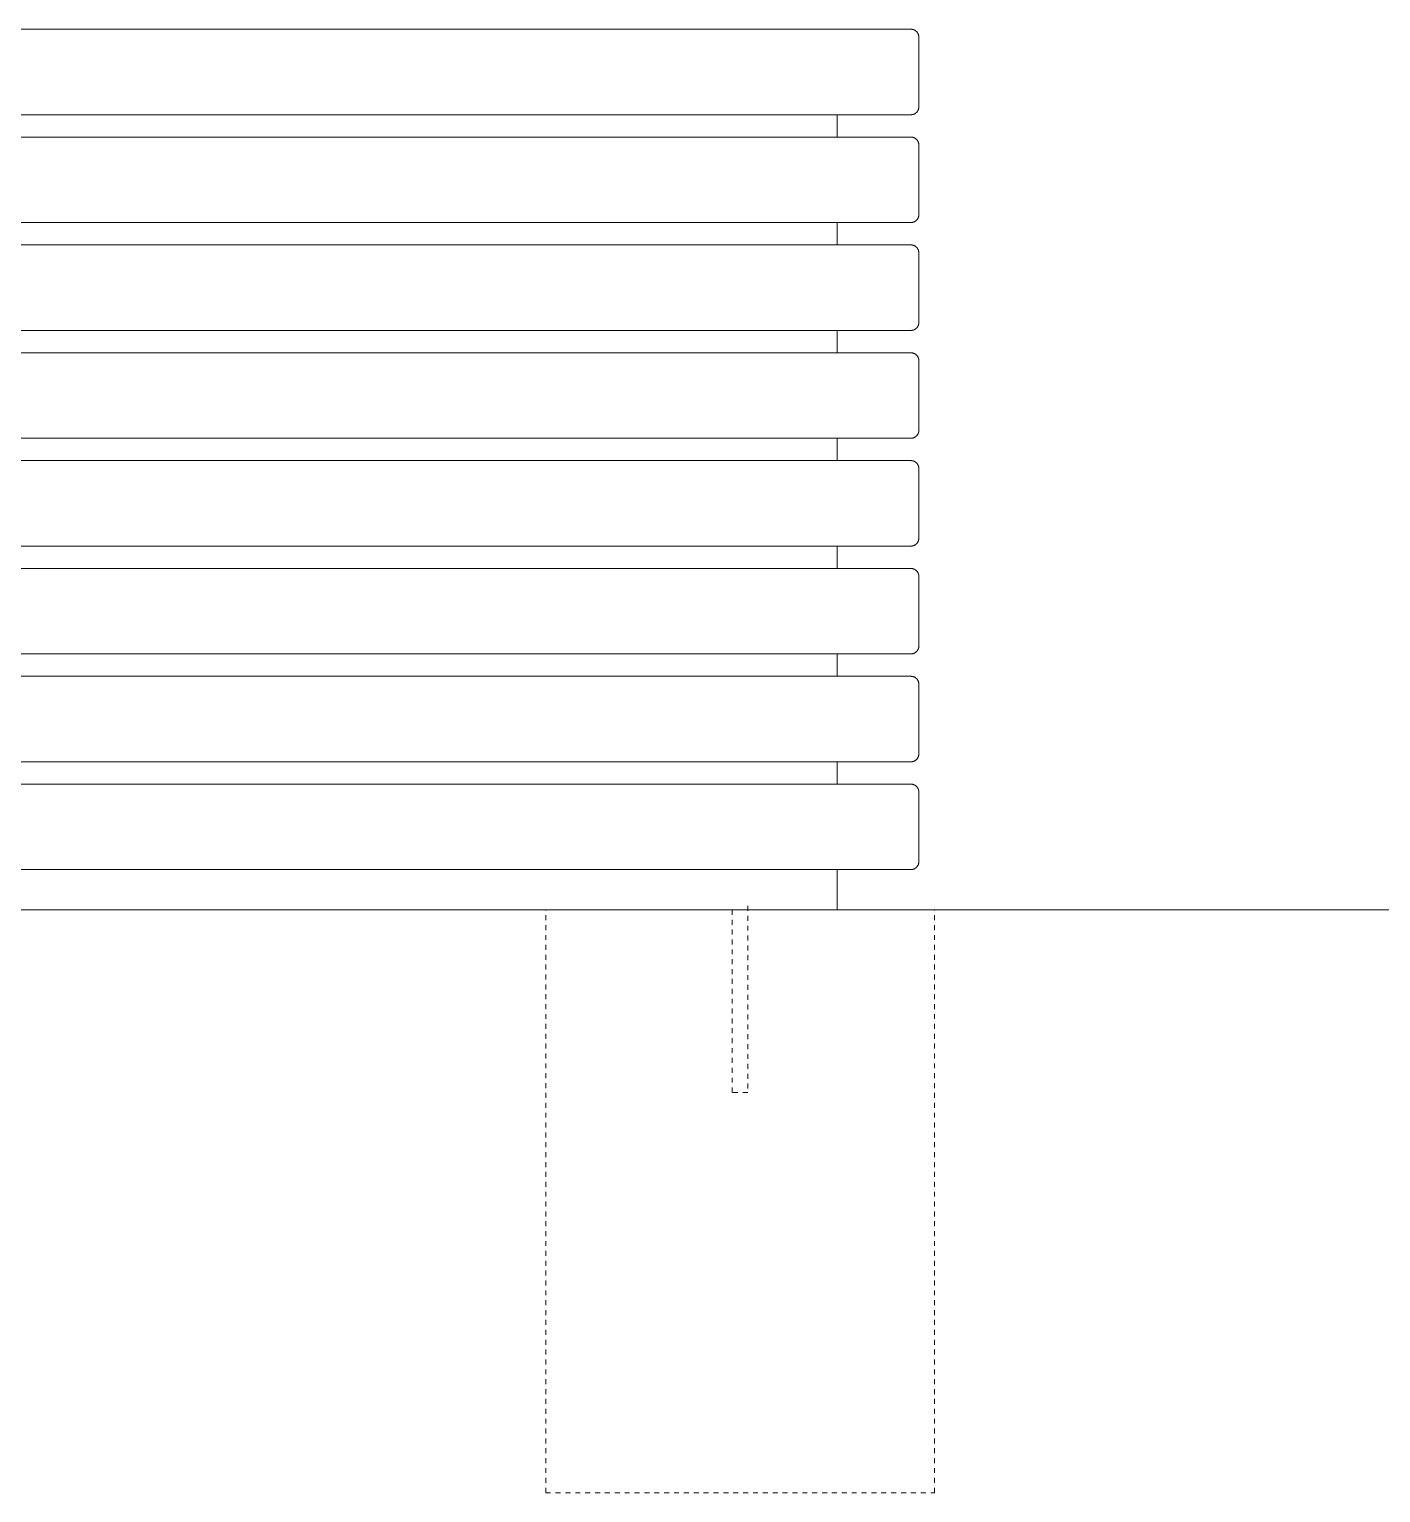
# Model space of a CAD drawing. Header units: inches. Extents: x -5 to 144, y -3 to 70.
# Drawn here: x 22.1 to 49.48, y 39.82 to 69.48 of the extents above; entities that cross this region are included whole.
import ezdxf

# ---------------------------------------------------------------- set-up
doc = ezdxf.new("R2010")
doc.units = ezdxf.units.IN
doc.linetypes.add('HIDDEN', pattern=[1.905, 1.27, -0.635])
doc.layers.add('ZANO_R', color=7, linetype='Continuous', lineweight=0)
doc.layers.add('ZANO_R_przerywana', color=250, linetype='HIDDEN', lineweight=0)

msp = doc.modelspace()

# ---------------------------------------------------------------- linework, layer by layer
at = {"layer": 'ZANO_R'}
for p, q in [((0.91165, 69.47527), (39.96679, 69.47527)), ((39.96679, 69.47527), (39.97216, 69.47517)), ((39.97216, 69.47517), (39.97753, 69.4749)), ((39.97753, 69.4749), (39.98289, 69.47444)), ((39.98289, 69.47444), (39.98823, 69.4738)), ((39.98823, 69.4738), (39.99354, 69.47298)), ((39.99354, 69.47298), (39.99883, 69.47197)), ((39.99883, 69.47197), (40.00407, 69.47079)), ((40.00407, 69.47079), (40.00927, 69.46943)), ((40.00927, 69.46943), (40.01443, 69.46789)), ((40.01443, 69.46789), (40.01952, 69.46617)), ((40.01952, 69.46617), (40.02456, 69.46429)), ((40.02456, 69.46429), (40.02953, 69.46223)), ((40.02953, 69.46223), (40.03442, 69.46)), ((40.03442, 69.46), (40.03924, 69.45761)), ((40.03924, 69.45761), (40.04397, 69.45505)), ((40.04397, 69.45505), (40.04861, 69.45234)), ((40.04861, 69.45234), (40.05316, 69.44947)), ((40.05316, 69.44947), (40.0576, 69.44644)), ((40.0576, 69.44644), (40.06194, 69.44327)), ((40.06194, 69.44327), (40.06617, 69.43994)), ((40.06617, 69.43994), (40.07028, 69.43648)), ((40.07028, 69.43648), (40.07427, 69.43288)), ((40.07427, 69.43288), (40.07814, 69.42914)), ((40.07814, 69.42914), (40.08188, 69.42527)), ((40.08188, 69.42527), (40.08548, 69.42128)), ((40.08548, 69.42128), (40.08895, 69.41717)), ((40.08895, 69.41717), (40.09227, 69.41294)), ((40.09227, 69.41294), (40.09544, 69.4086)), ((40.09544, 69.4086), (40.09847, 69.40416)), ((40.09847, 69.40416), (40.10134, 69.39961)), ((40.10134, 69.39961), (40.10406, 69.39497)), ((40.10406, 69.39497), (40.10661, 69.39024)), ((40.10661, 69.39024), (40.109, 69.38542)), ((40.109, 69.38542), (40.11123, 69.38053)), ((40.11123, 69.38053), (40.11329, 69.37556)), ((40.11329, 69.37556), (40.11517, 69.37052)), ((40.11517, 69.37052), (40.11689, 69.36543)), ((40.11689, 69.36543), (40.11843, 69.36027)), ((40.11843, 69.36027), (40.11979, 69.35507)), ((40.11979, 69.35507), (40.12097, 69.34983)), ((40.12097, 69.34983), (40.12198, 69.34454)), ((40.12198, 69.34454), (40.1228, 69.33923)), ((40.1228, 69.33923), (40.12344, 69.33389)), ((40.12344, 69.33389), (40.1239, 69.32853)), ((40.1239, 69.32853), (40.12417, 69.32316)), ((40.12417, 69.32316), (40.12427, 69.31779)), ((40.12427, 69.15029), (40.12427, 69.31779)), ((40.12427, 67.90163), (40.12427, 69.15029)), ((39.96679, 67.74415), (0.91165, 67.74415)), ((38.47072, 67.29011), (38.47072, 67.74415)), ((39.97216, 67.74424), (39.96679, 67.74415)), ((39.97753, 67.74452), (39.97216, 67.74424)), ((39.98289, 67.74498), (39.97753, 67.74452)), ((39.98823, 67.74562), (39.98289, 67.74498)), ((39.99354, 67.74644), (39.98823, 67.74562)), ((39.99883, 67.74745), (39.99354, 67.74644)), ((40.00407, 67.74863), (39.99883, 67.74745)), ((40.00927, 67.74999), (40.00407, 67.74863)), ((40.01443, 67.75153), (40.00927, 67.74999)), ((40.01952, 67.75324), (40.01443, 67.75153)), ((40.02456, 67.75513), (40.01952, 67.75324)), ((40.02953, 67.75719), (40.02456, 67.75513)), ((40.03442, 67.75942), (40.02953, 67.75719)), ((40.03924, 67.76181), (40.03442, 67.75942)), ((40.04397, 67.76436), (40.03924, 67.76181)), ((40.04861, 67.76708), (40.04397, 67.76436)), ((40.05316, 67.76995), (40.04861, 67.76708)), ((40.0576, 67.77297), (40.05316, 67.76995)), ((40.06194, 67.77615), (40.0576, 67.77297)), ((40.06617, 67.77947), (40.06194, 67.77615)), ((40.07028, 67.78294), (40.06617, 67.77947)), ((40.07427, 67.78654), (40.07028, 67.78294)), ((40.07814, 67.79028), (40.07427, 67.78654)), ((40.08188, 67.79414), (40.07814, 67.79028)), ((40.08548, 67.79813), (40.08188, 67.79414)), ((40.08895, 67.80225), (40.08548, 67.79813)), ((40.09227, 67.80648), (40.08895, 67.80225)), ((40.09544, 67.81082), (40.09227, 67.80648)), ((40.09847, 67.81526), (40.09544, 67.81082)), ((40.10134, 67.81981), (40.09847, 67.81526)), ((40.10406, 67.82445), (40.10134, 67.81981)), ((40.10661, 67.82918), (40.10406, 67.82445)), ((40.109, 67.834), (40.10661, 67.82918)), ((40.11123, 67.83889), (40.109, 67.834)), ((40.11329, 67.84386), (40.11123, 67.83889)), ((40.11517, 67.84889), (40.11329, 67.84386)), ((40.11689, 67.85399), (40.11517, 67.84889)), ((40.11843, 67.85914), (40.11689, 67.85399)), ((40.11979, 67.86435), (40.11843, 67.85914)), ((40.12097, 67.86959), (40.11979, 67.86435)), ((40.12198, 67.87487), (40.12097, 67.86959)), ((40.1228, 67.88019), (40.12198, 67.87487)), ((40.12344, 67.88553), (40.1228, 67.88019)), ((40.1239, 67.89088), (40.12344, 67.88553)), ((40.12417, 67.89626), (40.1239, 67.89088)), ((40.12427, 67.90163), (40.12417, 67.89626)), ((0.91165, 67.29011), (39.96679, 67.29011)), ((39.96679, 67.29011), (39.97216, 67.29002)), ((39.97216, 67.29002), (39.97753, 67.28974)), ((39.97753, 67.28974), (39.98289, 67.28929)), ((39.98289, 67.28929), (39.98823, 67.28864)), ((39.98823, 67.28864), (39.99354, 67.28782)), ((39.99354, 67.28782), (39.99883, 67.28682)), ((39.99883, 67.28682), (40.00407, 67.28563)), ((40.00407, 67.28563), (40.00927, 67.28427)), ((40.00927, 67.28427), (40.01443, 67.28273)), ((40.01443, 67.28273), (40.01952, 67.28102)), ((40.01952, 67.28102), (40.02456, 67.27913)), ((40.02456, 67.27913), (40.02953, 67.27707)), ((40.02953, 67.27707), (40.03442, 67.27485)), ((40.03442, 67.27485), (40.03924, 67.27246)), ((40.03924, 67.27246), (40.04397, 67.2699)), ((40.04397, 67.2699), (40.04861, 67.26719)), ((40.04861, 67.26719), (40.05316, 67.26431)), ((40.05316, 67.26431), (40.0576, 67.26129)), ((40.0576, 67.26129), (40.06194, 67.25811)), ((40.06194, 67.25811), (40.06617, 67.25479)), ((40.06617, 67.25479), (40.07028, 67.25133)), ((40.07028, 67.25133), (40.07427, 67.24772)), ((40.07427, 67.24772), (40.07814, 67.24399)), ((40.07814, 67.24399), (40.08188, 67.24012)), ((40.08188, 67.24012), (40.08548, 67.23613)), ((40.08548, 67.23613), (40.08895, 67.23202)), ((40.08895, 67.23202), (40.09227, 67.22779)), ((40.09227, 67.22779), (40.09544, 67.22345)), ((40.09544, 67.22345), (40.09847, 67.219)), ((40.09847, 67.219), (40.10134, 67.21446)), ((40.10134, 67.21446), (40.10406, 67.20981)), ((40.10406, 67.20981), (40.10661, 67.20508)), ((40.10661, 67.20508), (40.109, 67.20027)), ((40.109, 67.20027), (40.11123, 67.19537)), ((40.11123, 67.19537), (40.11329, 67.1904)), ((40.11329, 67.1904), (40.11517, 67.18537)), ((40.11517, 67.18537), (40.11689, 67.18027)), ((40.11689, 67.18027), (40.11843, 67.17512)), ((40.11843, 67.17512), (40.11979, 67.16992)), ((40.11979, 67.16992), (40.12097, 67.16467)), ((40.12097, 67.16467), (40.12198, 67.15939)), ((40.12198, 67.15939), (40.1228, 67.15407)), ((40.1228, 67.15407), (40.12344, 67.14874)), ((40.12344, 67.14874), (40.1239, 67.14338)), ((40.1239, 67.14338), (40.12417, 67.13801)), ((40.12417, 67.13801), (40.12427, 67.13263)), ((40.12427, 66.96514), (40.12427, 67.13263)), ((40.12427, 65.71648), (40.12427, 66.96514)), ((39.96679, 65.559), (0.91165, 65.559)), ((38.47072, 65.10496), (38.47072, 65.559)), ((39.97216, 65.55909), (39.96679, 65.559)), ((39.97753, 65.55936), (39.97216, 65.55909)), ((39.98289, 65.55982), (39.97753, 65.55936)), ((39.98823, 65.56046), (39.98289, 65.55982)), ((39.99354, 65.56129), (39.98823, 65.56046)), ((39.99883, 65.56229), (39.99354, 65.56129)), ((40.00407, 65.56347), (39.99883, 65.56229)), ((40.00927, 65.56484), (40.00407, 65.56347)), ((40.01443, 65.56638), (40.00927, 65.56484)), ((40.01952, 65.56809), (40.01443, 65.56638)), ((40.02456, 65.56998), (40.01952, 65.56809)), ((40.02953, 65.57203), (40.02456, 65.56998)), ((40.03442, 65.57426), (40.02953, 65.57203)), ((40.03924, 65.57665), (40.03442, 65.57426)), ((40.04397, 65.57921), (40.03924, 65.57665)), ((40.04861, 65.58192), (40.04397, 65.57921)), ((40.05316, 65.5848), (40.04861, 65.58192)), ((40.0576, 65.58782), (40.05316, 65.5848)), ((40.06194, 65.591), (40.0576, 65.58782)), ((40.06617, 65.59432), (40.06194, 65.591)), ((40.07028, 65.59778), (40.06617, 65.59432)), ((40.07427, 65.60139), (40.07028, 65.59778)), ((40.07814, 65.60512), (40.07427, 65.60139)), ((40.08188, 65.60899), (40.07814, 65.60512)), ((40.08548, 65.61298), (40.08188, 65.60899)), ((40.08895, 65.61709), (40.08548, 65.61298)), ((40.09227, 65.62132), (40.08895, 65.61709)), ((40.09544, 65.62566), (40.09227, 65.62132)), ((40.09847, 65.63011), (40.09544, 65.62566)), ((40.10134, 65.63465), (40.09847, 65.63011)), ((40.10406, 65.63929), (40.10134, 65.63465)), ((40.10661, 65.64403), (40.10406, 65.63929)), ((40.109, 65.64884), (40.10661, 65.64403)), ((40.11123, 65.65374), (40.109, 65.64884)), ((40.11329, 65.65871), (40.11123, 65.65374)), ((40.11517, 65.66374), (40.11329, 65.65871)), ((40.11689, 65.66884), (40.11517, 65.66374)), ((40.11843, 65.67399), (40.11689, 65.66884)), ((40.11979, 65.67919), (40.11843, 65.67399)), ((40.12097, 65.68444), (40.11979, 65.67919)), ((40.12198, 65.68972), (40.12097, 65.68444)), ((40.1228, 65.69503), (40.12198, 65.68972)), ((40.12344, 65.70037), (40.1228, 65.69503)), ((40.1239, 65.70573), (40.12344, 65.70037)), ((40.12417, 65.7111), (40.1239, 65.70573)), ((40.12427, 65.71648), (40.12417, 65.7111)), ((0.91165, 65.10496), (39.96679, 65.10496)), ((39.96679, 65.10496), (39.97216, 65.10487)), ((39.97216, 65.10487), (39.97753, 65.10459)), ((39.97753, 65.10459), (39.98289, 65.10413)), ((39.98289, 65.10413), (39.98823, 65.10349)), ((39.98823, 65.10349), (39.99354, 65.10267)), ((39.99354, 65.10267), (39.99883, 65.10166)), ((39.99883, 65.10166), (40.00407, 65.10048)), ((40.00407, 65.10048), (40.00927, 65.09912)), ((40.00927, 65.09912), (40.01443, 65.09758)), ((40.01443, 65.09758), (40.01952, 65.09586)), ((40.01952, 65.09586), (40.02456, 65.09398)), ((40.02456, 65.09398), (40.02953, 65.09192)), ((40.02953, 65.09192), (40.03442, 65.08969)), ((40.03442, 65.08969), (40.03924, 65.0873)), ((40.03924, 65.0873), (40.04397, 65.08475)), ((40.04397, 65.08475), (40.04861, 65.08203)), ((40.04861, 65.08203), (40.05316, 65.07916)), ((40.05316, 65.07916), (40.0576, 65.07613)), ((40.0576, 65.07613), (40.06194, 65.07296)), ((40.06194, 65.07296), (40.06617, 65.06964)), ((40.06617, 65.06964), (40.07028, 65.06617)), ((40.07028, 65.06617), (40.07427, 65.06257)), ((40.07427, 65.06257), (40.07814, 65.05883)), ((40.07814, 65.05883), (40.08188, 65.05497)), ((40.08188, 65.05497), (40.08548, 65.05097)), ((40.08548, 65.05097), (40.08895, 65.04686)), ((40.08895, 65.04686), (40.09227, 65.04263)), ((40.09227, 65.04263), (40.09544, 65.03829)), ((40.09544, 65.03829), (40.09847, 65.03385)), ((40.09847, 65.03385), (40.10134, 65.0293)), ((40.10134, 65.0293), (40.10406, 65.02466)), ((40.10406, 65.02466), (40.10661, 65.01993)), ((40.10661, 65.01993), (40.109, 65.01511)), ((40.109, 65.01511), (40.11123, 65.01022)), ((40.11123, 65.01022), (40.11329, 65.00525)), ((40.11329, 65.00525), (40.11517, 65.00021)), ((40.11517, 65.00021), (40.11689, 64.99512)), ((40.11689, 64.99512), (40.11843, 64.98996)), ((40.11843, 64.98996), (40.11979, 64.98476)), ((40.11979, 64.98476), (40.12097, 64.97952)), ((40.12097, 64.97952), (40.12198, 64.97423)), ((40.12198, 64.97423), (40.1228, 64.96892)), ((40.1228, 64.96892), (40.12344, 64.96358)), ((40.12344, 64.96358), (40.1239, 64.95822)), ((40.1239, 64.95822), (40.12417, 64.95285)), ((40.12417, 64.95285), (40.12427, 64.94748)), ((40.12427, 64.77998), (40.12427, 64.94748)), ((40.12427, 63.53132), (40.12427, 64.77998)), ((40.10661, 63.45887), (40.10406, 63.45414)), ((40.109, 63.46369), (40.10661, 63.45887)), ((40.11123, 63.46858), (40.109, 63.46369)), ((40.11329, 63.47355), (40.11123, 63.46858)), ((40.11517, 63.47859), (40.11329, 63.47355)), ((40.11689, 63.48368), (40.11517, 63.47859)), ((40.11843, 63.48884), (40.11689, 63.48368)), ((40.11979, 63.49404), (40.11843, 63.48884)), ((40.12097, 63.49928), (40.11979, 63.49404)), ((40.12198, 63.50457), (40.12097, 63.49928)), ((40.1228, 63.50988), (40.12198, 63.50457)), ((40.12344, 63.51522), (40.1228, 63.50988)), ((40.1239, 63.52058), (40.12344, 63.51522)), ((40.12417, 63.52595), (40.1239, 63.52058)), ((40.12427, 63.53132), (40.12417, 63.52595)), ((39.96679, 63.37384), (0.91165, 63.37384)), ((38.47072, 62.9198), (38.47072, 63.37384)), ((39.97216, 63.37393), (39.96679, 63.37384)), ((39.97753, 63.37421), (39.97216, 63.37393)), ((39.98289, 63.37467), (39.97753, 63.37421)), ((39.98823, 63.37531), (39.98289, 63.37467)), ((39.99354, 63.37613), (39.98823, 63.37531)), ((39.99883, 63.37714), (39.99354, 63.37613)), ((40.00407, 63.37832), (39.99883, 63.37714)), ((40.00927, 63.37968), (40.00407, 63.37832)), ((40.01443, 63.38122), (40.00927, 63.37968)), ((40.01952, 63.38294), (40.01443, 63.38122)), ((40.02456, 63.38482), (40.01952, 63.38294)), ((40.02953, 63.38688), (40.02456, 63.38482)), ((40.03442, 63.38911), (40.02953, 63.38688)), ((40.03924, 63.3915), (40.03442, 63.38911)), ((40.04397, 63.39405), (40.03924, 63.3915)), ((40.04861, 63.39677), (40.04397, 63.39405)), ((40.05316, 63.39964), (40.04861, 63.39677)), ((40.0576, 63.40267), (40.05316, 63.39964)), ((40.06194, 63.40584), (40.0576, 63.40267)), ((40.06617, 63.40916), (40.06194, 63.40584)), ((40.07028, 63.41263), (40.06617, 63.40916)), ((40.07427, 63.41623), (40.07028, 63.41263)), ((40.07814, 63.41997), (40.07427, 63.41623)), ((40.08188, 63.42383), (40.07814, 63.41997)), ((40.08548, 63.42783), (40.08188, 63.42383)), ((40.08895, 63.43194), (40.08548, 63.42783)), ((40.09227, 63.43617), (40.08895, 63.43194)), ((40.09544, 63.44051), (40.09227, 63.43617)), ((40.09847, 63.44495), (40.09544, 63.44051)), ((40.10134, 63.4495), (40.09847, 63.44495)), ((40.10406, 63.45414), (40.10134, 63.4495)), ((0.91165, 62.9198), (39.96679, 62.9198)), ((39.96679, 62.9198), (39.97216, 62.91971)), ((39.97216, 62.91971), (39.97753, 62.91944)), ((39.97753, 62.91944), (39.98289, 62.91898)), ((39.98289, 62.91898), (39.98823, 62.91834)), ((39.98823, 62.91834), (39.99354, 62.91751)), ((39.99354, 62.91751), (39.99883, 62.91651)), ((39.99883, 62.91651), (40.00407, 62.91533)), ((40.00407, 62.91533), (40.00927, 62.91396)), ((40.00927, 62.91396), (40.01443, 62.91242)), ((40.01443, 62.91242), (40.01952, 62.91071)), ((40.01952, 62.91071), (40.02456, 62.90882)), ((40.02456, 62.90882), (40.02953, 62.90677)), ((40.02953, 62.90677), (40.03442, 62.90454)), ((40.03442, 62.90454), (40.03924, 62.90215)), ((40.03924, 62.90215), (40.04397, 62.89959)), ((40.04397, 62.89959), (40.04861, 62.89688)), ((40.04861, 62.89688), (40.05316, 62.89401)), ((40.05316, 62.89401), (40.0576, 62.89098)), ((40.0576, 62.89098), (40.06194, 62.8878)), ((40.06194, 62.8878), (40.06617, 62.88448)), ((40.06617, 62.88448), (40.07028, 62.88102)), ((40.07028, 62.88102), (40.07427, 62.87742)), ((40.07427, 62.87742), (40.07814, 62.87368)), ((40.07814, 62.87368), (40.08188, 62.86981)), ((40.08188, 62.86981), (40.08548, 62.86582)), ((40.08548, 62.86582), (40.08895, 62.86171)), ((40.08895, 62.86171), (40.09227, 62.85748)), ((40.09227, 62.85748), (40.09544, 62.85314)), ((40.09544, 62.85314), (40.09847, 62.84869)), ((40.09847, 62.84869), (40.10134, 62.84415)), ((40.10134, 62.84415), (40.10406, 62.83951)), ((40.10406, 62.83951), (40.10661, 62.83477)), ((40.10661, 62.83477), (40.109, 62.82996)), ((40.109, 62.82996), (40.11123, 62.82506)), ((40.11123, 62.82506), (40.11329, 62.8201)), ((40.11329, 62.8201), (40.11517, 62.81506)), ((40.11517, 62.81506), (40.11689, 62.80996)), ((40.11689, 62.80996), (40.11843, 62.80481)), ((40.11843, 62.80481), (40.11979, 62.79961)), ((40.11979, 62.79961), (40.12097, 62.79436)), ((40.12097, 62.79436), (40.12198, 62.78908)), ((40.12198, 62.78908), (40.1228, 62.78377)), ((40.1228, 62.78377), (40.12344, 62.77843)), ((40.12344, 62.77843), (40.1239, 62.77307)), ((40.1239, 62.77307), (40.12417, 62.7677)), ((40.12417, 62.7677), (40.12427, 62.76232)), ((40.12427, 62.59483), (40.12427, 62.76232)), ((40.12427, 61.34617), (40.12427, 62.59483)), ((39.96679, 61.18869), (0.91165, 61.18869)), ((38.47072, 60.73465), (38.47072, 61.18869)), ((39.97216, 61.18878), (39.96679, 61.18869)), ((39.97753, 61.18906), (39.97216, 61.18878)), ((39.98289, 61.18951), (39.97753, 61.18906)), ((39.98823, 61.19016), (39.98289, 61.18951)), ((39.99354, 61.19098), (39.98823, 61.19016)), ((39.99883, 61.19198), (39.99354, 61.19098)), ((40.00407, 61.19317), (39.99883, 61.19198)), ((40.00927, 61.19453), (40.00407, 61.19317)), ((40.01443, 61.19607), (40.00927, 61.19453)), ((40.01952, 61.19778), (40.01443, 61.19607)), ((40.02456, 61.19967), (40.01952, 61.19778)), ((40.02953, 61.20173), (40.02456, 61.19967)), ((40.03442, 61.20395), (40.02953, 61.20173)), ((40.03924, 61.20634), (40.03442, 61.20395)), ((40.04397, 61.2089), (40.03924, 61.20634)), ((40.04861, 61.21161), (40.04397, 61.2089)), ((40.05316, 61.21449), (40.04861, 61.21161)), ((40.0576, 61.21751), (40.05316, 61.21449)), ((40.06194, 61.22069), (40.0576, 61.21751)), ((40.06617, 61.22401), (40.06194, 61.22069)), ((40.07028, 61.22747), (40.06617, 61.22401)), ((40.07427, 61.23108), (40.07028, 61.22747)), ((40.07814, 61.23481), (40.07427, 61.23108)), ((40.08188, 61.23868), (40.07814, 61.23481)), ((40.08548, 61.24267), (40.08188, 61.23868)), ((40.08895, 61.24679), (40.08548, 61.24267)), ((40.09227, 61.25101), (40.08895, 61.24679)), ((40.09544, 61.25535), (40.09227, 61.25101)), ((40.09847, 61.2598), (40.09544, 61.25535)), ((40.10134, 61.26434), (40.09847, 61.2598)), ((40.10406, 61.26899), (40.10134, 61.26434)), ((40.10661, 61.27372), (40.10406, 61.26899)), ((40.109, 61.27853), (40.10661, 61.27372)), ((40.11123, 61.28343), (40.109, 61.27853)), ((40.11329, 61.2884), (40.11123, 61.28343)), ((40.11517, 61.29343), (40.11329, 61.2884)), ((40.11689, 61.29853), (40.11517, 61.29343)), ((40.11843, 61.30368), (40.11689, 61.29853)), ((40.11979, 61.30888), (40.11843, 61.30368)), ((40.12097, 61.31413), (40.11979, 61.30888)), ((40.12198, 61.31941), (40.12097, 61.31413)), ((40.1228, 61.32473), (40.12198, 61.31941)), ((40.12344, 61.33006), (40.1228, 61.32473)), ((40.1239, 61.33542), (40.12344, 61.33006)), ((40.12417, 61.34079), (40.1239, 61.33542)), ((40.12427, 61.34617), (40.12417, 61.34079)), ((0.91165, 60.73465), (39.96679, 60.73465)), ((39.96679, 60.73465), (39.97216, 60.73456)), ((39.97216, 60.73456), (39.97753, 60.73428)), ((39.97753, 60.73428), (39.98289, 60.73382)), ((39.98289, 60.73382), (39.98823, 60.73318)), ((39.98823, 60.73318), (39.99354, 60.73236)), ((39.99354, 60.73236), (39.99883, 60.73136)), ((39.99883, 60.73136), (40.00407, 60.73017)), ((40.00407, 60.73017), (40.00927, 60.72881)), ((40.00927, 60.72881), (40.01443, 60.72727)), ((40.01443, 60.72727), (40.01952, 60.72556)), ((40.01952, 60.72556), (40.02456, 60.72367)), ((40.02456, 60.72367), (40.02953, 60.72161)), ((40.02953, 60.72161), (40.03442, 60.71939)), ((40.03442, 60.71939), (40.03924, 60.71699)), ((40.03924, 60.71699), (40.04397, 60.71444)), ((40.04397, 60.71444), (40.04861, 60.71172)), ((40.04861, 60.71172), (40.05316, 60.70885)), ((40.05316, 60.70885), (40.0576, 60.70583)), ((40.0576, 60.70583), (40.06194, 60.70265)), ((40.06194, 60.70265), (40.06617, 60.69933)), ((40.06617, 60.69933), (40.07028, 60.69586)), ((40.07028, 60.69586), (40.07427, 60.69226)), ((40.07427, 60.69226), (40.07814, 60.68852)), ((40.07814, 60.68852), (40.08188, 60.68466)), ((40.08188, 60.68466), (40.08548, 60.68067)), ((40.08548, 60.68067), (40.08895, 60.67655)), ((40.08895, 60.67655), (40.09227, 60.67232)), ((40.09227, 60.67232), (40.09544, 60.66798)), ((40.09544, 60.66798), (40.09847, 60.66354)), ((40.09847, 60.66354), (40.10134, 60.65899)), ((40.10134, 60.65899), (40.10406, 60.65435)), ((40.10406, 60.65435), (40.10661, 60.64962)), ((40.10661, 60.64962), (40.109, 60.6448)), ((40.109, 60.6448), (40.11123, 60.63991)), ((40.11123, 60.63991), (40.11329, 60.63494)), ((40.11329, 60.63494), (40.11517, 60.62991)), ((40.11517, 60.62991), (40.11689, 60.62481)), ((40.11689, 60.62481), (40.11843, 60.61966)), ((40.11843, 60.61966), (40.11979, 60.61445)), ((40.11979, 60.61445), (40.12097, 60.60921)), ((40.12097, 60.60921), (40.12198, 60.60393)), ((40.12198, 60.60393), (40.1228, 60.59861)), ((40.1228, 60.59861), (40.12344, 60.59327)), ((40.12344, 60.59327), (40.1239, 60.58792)), ((40.1239, 60.58792), (40.12417, 60.58255)), ((40.12417, 60.58255), (40.12427, 60.57717)), ((40.12427, 60.40967), (40.12427, 60.57717)), ((40.12427, 59.16101), (40.12427, 60.40967)), ((40.01443, 59.01091), (40.00927, 59.00937)), ((40.01952, 59.01263), (40.01443, 59.01091)), ((40.02456, 59.01451), (40.01952, 59.01263)), ((40.02953, 59.01657), (40.02456, 59.01451)), ((40.03442, 59.0188), (40.02953, 59.01657)), ((40.03924, 59.02119), (40.03442, 59.0188)), ((40.04397, 59.02375), (40.03924, 59.02119)), ((40.04861, 59.02646), (40.04397, 59.02375)), ((40.05316, 59.02933), (40.04861, 59.02646)), ((40.0576, 59.03236), (40.05316, 59.02933)), ((40.06194, 59.03553), (40.0576, 59.03236)), ((40.06617, 59.03886), (40.06194, 59.03553)), ((40.07028, 59.04232), (40.06617, 59.03886)), ((40.07427, 59.04592), (40.07028, 59.04232)), ((40.07814, 59.04966), (40.07427, 59.04592)), ((40.08188, 59.05353), (40.07814, 59.04966)), ((40.08548, 59.05752), (40.08188, 59.05353)), ((40.08895, 59.06163), (40.08548, 59.05752)), ((40.09227, 59.06586), (40.08895, 59.06163)), ((40.09544, 59.0702), (40.09227, 59.06586)), ((40.09847, 59.07464), (40.09544, 59.0702)), ((40.10134, 59.07919), (40.09847, 59.07464)), ((40.10406, 59.08383), (40.10134, 59.07919)), ((40.10661, 59.08856), (40.10406, 59.08383)), ((40.109, 59.09338), (40.10661, 59.08856)), ((40.11123, 59.09827), (40.109, 59.09338)), ((40.11329, 59.10324), (40.11123, 59.09827)), ((40.11517, 59.10828), (40.11329, 59.10324)), ((40.11689, 59.11337), (40.11517, 59.10828)), ((40.11843, 59.11853), (40.11689, 59.11337)), ((40.11979, 59.12373), (40.11843, 59.11853)), ((40.12097, 59.12897), (40.11979, 59.12373)), ((40.12198, 59.13426), (40.12097, 59.12897)), ((40.1228, 59.13957), (40.12198, 59.13426)), ((40.12344, 59.14491), (40.1228, 59.13957)), ((40.1239, 59.15027), (40.12344, 59.14491)), ((40.12417, 59.15564), (40.1239, 59.15027)), ((40.12427, 59.16101), (40.12417, 59.15564)), ((39.96679, 59.00353), (0.91165, 59.00353)), ((38.47072, 58.54949), (38.47072, 59.00353)), ((39.97216, 59.00363), (39.96679, 59.00353)), ((39.97753, 59.0039), (39.97216, 59.00363)), ((39.98289, 59.00436), (39.97753, 59.0039)), ((39.98823, 59.005), (39.98289, 59.00436)), ((39.99354, 59.00582), (39.98823, 59.005)), ((39.99883, 59.00683), (39.99354, 59.00582)), ((40.00407, 59.00801), (39.99883, 59.00683)), ((40.00927, 59.00937), (40.00407, 59.00801)), ((0.91165, 58.54949), (39.96679, 58.54949)), ((39.96679, 58.54949), (39.97216, 58.5494)), ((39.97216, 58.5494), (39.97753, 58.54913)), ((39.97753, 58.54913), (39.98289, 58.54867)), ((39.98289, 58.54867), (39.98823, 58.54803)), ((39.98823, 58.54803), (39.99354, 58.5472)), ((39.99354, 58.5472), (39.99883, 58.5462)), ((39.99883, 58.5462), (40.00407, 58.54502)), ((40.00407, 58.54502), (40.00927, 58.54366)), ((40.00927, 58.54366), (40.01443, 58.54212)), ((40.01443, 58.54212), (40.01952, 58.5404)), ((40.01952, 58.5404), (40.02456, 58.53852)), ((40.02456, 58.53852), (40.02953, 58.53646)), ((40.02953, 58.53646), (40.03442, 58.53423)), ((40.03442, 58.53423), (40.03924, 58.53184)), ((40.03924, 58.53184), (40.04397, 58.52928)), ((40.04397, 58.52928), (40.04861, 58.52657)), ((40.04861, 58.52657), (40.05316, 58.5237)), ((40.05316, 58.5237), (40.0576, 58.52067)), ((40.0576, 58.52067), (40.06194, 58.5175)), ((40.06194, 58.5175), (40.06617, 58.51417)), ((40.06617, 58.51417), (40.07028, 58.51071)), ((40.07028, 58.51071), (40.07427, 58.50711)), ((40.07427, 58.50711), (40.07814, 58.50337)), ((40.07814, 58.50337), (40.08188, 58.4995)), ((40.08188, 58.4995), (40.08548, 58.49551)), ((40.08548, 58.49551), (40.08895, 58.4914)), ((40.08895, 58.4914), (40.09227, 58.48717)), ((40.09227, 58.48717), (40.09544, 58.48283)), ((40.09544, 58.48283), (40.09847, 58.47838)), ((40.09847, 58.47838), (40.10134, 58.47384)), ((40.10134, 58.47384), (40.10406, 58.4692)), ((40.10406, 58.4692), (40.10661, 58.46447)), ((40.10661, 58.46447), (40.109, 58.45965)), ((40.109, 58.45965), (40.11123, 58.45475)), ((40.11123, 58.45475), (40.11329, 58.44979)), ((40.11329, 58.44979), (40.11517, 58.44475)), ((40.11517, 58.44475), (40.11689, 58.43965)), ((40.11689, 58.43965), (40.11843, 58.4345)), ((40.11843, 58.4345), (40.11979, 58.4293)), ((40.11979, 58.4293), (40.12097, 58.42405)), ((40.12097, 58.42405), (40.12198, 58.41877)), ((40.12198, 58.41877), (40.1228, 58.41346)), ((40.1228, 58.41346), (40.12344, 58.40812)), ((40.12344, 58.40812), (40.1239, 58.40276)), ((40.1239, 58.40276), (40.12417, 58.39739)), ((40.12417, 58.39739), (40.12427, 58.39201)), ((40.12427, 58.22452), (40.12427, 58.39201)), ((40.12427, 56.97586), (40.12427, 58.22452)), ((40.11979, 56.93858), (40.11843, 56.93337)), ((40.12097, 56.94382), (40.11979, 56.93858)), ((40.12198, 56.9491), (40.12097, 56.94382)), ((40.1228, 56.95442), (40.12198, 56.9491)), ((40.12344, 56.95976), (40.1228, 56.95442)), ((40.1239, 56.96511), (40.12344, 56.95976)), ((40.12417, 56.97048), (40.1239, 56.96511)), ((40.12427, 56.97586), (40.12417, 56.97048)), ((39.96679, 56.81838), (0.91165, 56.81838)), ((38.47072, 56.36434), (38.47072, 56.81838)), ((39.97216, 56.81847), (39.96679, 56.81838)), ((39.97753, 56.81875), (39.97216, 56.81847)), ((39.98289, 56.81921), (39.97753, 56.81875)), ((39.98823, 56.81985), (39.98289, 56.81921)), ((39.99354, 56.82067), (39.98823, 56.81985)), ((39.99883, 56.82167), (39.99354, 56.82067)), ((40.00407, 56.82286), (39.99883, 56.82167)), ((40.00927, 56.82422), (40.00407, 56.82286)), ((40.01443, 56.82576), (40.00927, 56.82422)), ((40.01952, 56.82747), (40.01443, 56.82576)), ((40.02456, 56.82936), (40.01952, 56.82747)), ((40.02953, 56.83142), (40.02456, 56.82936)), ((40.03442, 56.83364), (40.02953, 56.83142)), ((40.03924, 56.83604), (40.03442, 56.83364)), ((40.04397, 56.83859), (40.03924, 56.83604)), ((40.04861, 56.84131), (40.04397, 56.83859)), ((40.05316, 56.84418), (40.04861, 56.84131)), ((40.0576, 56.8472), (40.05316, 56.84418)), ((40.06194, 56.85038), (40.0576, 56.8472)), ((40.06617, 56.8537), (40.06194, 56.85038)), ((40.07028, 56.85717), (40.06617, 56.8537)), ((40.07427, 56.86077), (40.07028, 56.85717)), ((40.07814, 56.86451), (40.07427, 56.86077)), ((40.08188, 56.86837), (40.07814, 56.86451)), ((40.08548, 56.87236), (40.08188, 56.86837)), ((40.08895, 56.87648), (40.08548, 56.87236)), ((40.09227, 56.88071), (40.08895, 56.87648)), ((40.09544, 56.88504), (40.09227, 56.88071)), ((40.09847, 56.88949), (40.09544, 56.88504)), ((40.10134, 56.89404), (40.09847, 56.88949)), ((40.10406, 56.89868), (40.10134, 56.89404)), ((40.10661, 56.90341), (40.10406, 56.89868)), ((40.109, 56.90823), (40.10661, 56.90341)), ((40.11123, 56.91312), (40.109, 56.90823)), ((40.11329, 56.91809), (40.11123, 56.91312)), ((40.11517, 56.92312), (40.11329, 56.91809)), ((40.11689, 56.92822), (40.11517, 56.92312)), ((40.11843, 56.93337), (40.11689, 56.92822)), ((0.91165, 56.36434), (39.96679, 56.36434)), ((39.96679, 56.36434), (39.97216, 56.36425)), ((39.97216, 56.36425), (39.97753, 56.36397)), ((39.97753, 56.36397), (39.98289, 56.36352)), ((39.98289, 56.36352), (39.98823, 56.36287)), ((39.98823, 56.36287), (39.99354, 56.36205)), ((39.99354, 56.36205), (39.99883, 56.36105)), ((39.99883, 56.36105), (40.00407, 56.35986)), ((40.00407, 56.35986), (40.00927, 56.3585)), ((40.00927, 56.3585), (40.01443, 56.35696)), ((40.01443, 56.35696), (40.01952, 56.35525)), ((40.01952, 56.35525), (40.02456, 56.35336)), ((40.02456, 56.35336), (40.02953, 56.3513)), ((40.02953, 56.3513), (40.03442, 56.34908)), ((40.03442, 56.34908), (40.03924, 56.34668)), ((40.03924, 56.34668), (40.04397, 56.34413)), ((40.04397, 56.34413), (40.04861, 56.34141)), ((40.04861, 56.34141), (40.05316, 56.33854)), ((40.05316, 56.33854), (40.0576, 56.33552)), ((40.0576, 56.33552), (40.06194, 56.33234)), ((40.06194, 56.33234), (40.06617, 56.32902)), ((40.06617, 56.32902), (40.07028, 56.32556)), ((40.07028, 56.32556), (40.07427, 56.32195)), ((40.07427, 56.32195), (40.07814, 56.31822)), ((40.07814, 56.31822), (40.08188, 56.31435)), ((40.08188, 56.31435), (40.08548, 56.31036)), ((40.08548, 56.31036), (40.08895, 56.30624)), ((40.08895, 56.30624), (40.09227, 56.30202)), ((40.09227, 56.30202), (40.09544, 56.29768)), ((40.09544, 56.29768), (40.09847, 56.29323)), ((40.09847, 56.29323), (40.10134, 56.28868)), ((40.10134, 56.28868), (40.10406, 56.28404)), ((40.10406, 56.28404), (40.10661, 56.27931)), ((40.10661, 56.27931), (40.109, 56.2745)), ((40.109, 56.2745), (40.11123, 56.2696)), ((40.11123, 56.2696), (40.11329, 56.26463)), ((40.11329, 56.26463), (40.11517, 56.2596)), ((40.11517, 56.2596), (40.11689, 56.2545)), ((40.11689, 56.2545), (40.11843, 56.24935)), ((40.11843, 56.24935), (40.11979, 56.24415)), ((40.11979, 56.24415), (40.12097, 56.2389)), ((40.12097, 56.2389), (40.12198, 56.23362)), ((40.12198, 56.23362), (40.1228, 56.2283)), ((40.1228, 56.2283), (40.12344, 56.22296)), ((40.12344, 56.22296), (40.1239, 56.21761)), ((40.1239, 56.21761), (40.12417, 56.21224)), ((40.12417, 56.21224), (40.12427, 56.20686)), ((40.12427, 56.03937), (40.12427, 56.20686)), ((40.12427, 54.79071), (40.12427, 56.03937)), ((39.96679, 54.63323), (0.91165, 54.63323)), ((38.47072, 54.17919), (38.47072, 54.63323)), ((39.97216, 54.63332), (39.96679, 54.63323)), ((39.97753, 54.63359), (39.97216, 54.63332)), ((39.98289, 54.63405), (39.97753, 54.63359)), ((39.98823, 54.63469), (39.98289, 54.63405)), ((39.99354, 54.63552), (39.98823, 54.63469)), ((39.99883, 54.63652), (39.99354, 54.63552)), ((40.00407, 54.6377), (39.99883, 54.63652)), ((40.00927, 54.63907), (40.00407, 54.6377)), ((40.01443, 54.64061), (40.00927, 54.63907)), ((40.01952, 54.64232), (40.01443, 54.64061)), ((40.02456, 54.64421), (40.01952, 54.64232)), ((40.02953, 54.64626), (40.02456, 54.64421)), ((40.03442, 54.64849), (40.02953, 54.64626)), ((40.03924, 54.65088), (40.03442, 54.64849)), ((40.04397, 54.65344), (40.03924, 54.65088)), ((40.04861, 54.65615), (40.04397, 54.65344)), ((40.05316, 54.65902), (40.04861, 54.65615)), ((40.0576, 54.66205), (40.05316, 54.65902)), ((40.06194, 54.66523), (40.0576, 54.66205)), ((40.06617, 54.66855), (40.06194, 54.66523)), ((40.07028, 54.67201), (40.06617, 54.66855)), ((40.07427, 54.67561), (40.07028, 54.67201)), ((40.07814, 54.67935), (40.07427, 54.67561)), ((40.08188, 54.68322), (40.07814, 54.67935)), ((40.08548, 54.68721), (40.08188, 54.68322)), ((40.08895, 54.69132), (40.08548, 54.68721)), ((40.09227, 54.69555), (40.08895, 54.69132)), ((40.09544, 54.69989), (40.09227, 54.69555)), ((40.09847, 54.70434), (40.09544, 54.69989)), ((40.10134, 54.70888), (40.09847, 54.70434)), ((40.10406, 54.71352), (40.10134, 54.70888)), ((40.10661, 54.71826), (40.10406, 54.71352)), ((40.109, 54.72307), (40.10661, 54.71826)), ((40.11123, 54.72797), (40.109, 54.72307)), ((40.11329, 54.73293), (40.11123, 54.72797)), ((40.11517, 54.73797), (40.11329, 54.73293)), ((40.11689, 54.74307), (40.11517, 54.73797)), ((40.11843, 54.74822), (40.11689, 54.74307)), ((40.11979, 54.75342), (40.11843, 54.74822)), ((40.12097, 54.75867), (40.11979, 54.75342)), ((40.12198, 54.76395), (40.12097, 54.75867)), ((40.1228, 54.76926), (40.12198, 54.76395)), ((40.12344, 54.7746), (40.1228, 54.76926)), ((40.1239, 54.77996), (40.12344, 54.7746)), ((40.12417, 54.78533), (40.1239, 54.77996)), ((40.12427, 54.79071), (40.12417, 54.78533)), ((0.91165, 54.17919), (39.96679, 54.17919)), ((39.96679, 54.17919), (39.97216, 54.17909)), ((39.97216, 54.17909), (39.97753, 54.17882)), ((39.97753, 54.17882), (39.98289, 54.17836)), ((39.98289, 54.17836), (39.98823, 54.17772)), ((39.98823, 54.17772), (39.99354, 54.1769)), ((39.99354, 54.1769), (39.99883, 54.17589)), ((39.99883, 54.17589), (40.00407, 54.17471)), ((40.00407, 54.17471), (40.00927, 54.17335)), ((40.00927, 54.17335), (40.01443, 54.17181)), ((40.01443, 54.17181), (40.01952, 54.17009)), ((40.01952, 54.17009), (40.02456, 54.16821)), ((40.02456, 54.16821), (40.02953, 54.16615)), ((40.02953, 54.16615), (40.03442, 54.16392)), ((40.03442, 54.16392), (40.03924, 54.16153)), ((40.03924, 54.16153), (40.04397, 54.15898)), ((40.04397, 54.15898), (40.04861, 54.15626)), ((40.04861, 54.15626), (40.05316, 54.15339)), ((40.05316, 54.15339), (40.0576, 54.15036)), ((40.0576, 54.15036), (40.06194, 54.14719)), ((40.06194, 54.14719), (40.06617, 54.14387)), ((40.06617, 54.14387), (40.07028, 54.1404)), ((40.07028, 54.1404), (40.07427, 54.1368)), ((40.07427, 54.1368), (40.07814, 54.13306)), ((40.07814, 54.13306), (40.08188, 54.12919)), ((40.08188, 54.12919), (40.08548, 54.1252)), ((40.08548, 54.1252), (40.08895, 54.12109)), ((40.08895, 54.12109), (40.09227, 54.11686)), ((40.09227, 54.11686), (40.09544, 54.11252)), ((40.09544, 54.11252), (40.09847, 54.10808)), ((40.09847, 54.10808), (40.10134, 54.10353)), ((40.10134, 54.10353), (40.10406, 54.09889)), ((40.10406, 54.09889), (40.10661, 54.09416)), ((40.10661, 54.09416), (40.109, 54.08934)), ((40.109, 54.08934), (40.11123, 54.08445)), ((40.11123, 54.08445), (40.11329, 54.07948)), ((40.11329, 54.07948), (40.11517, 54.07444)), ((40.11517, 54.07444), (40.11689, 54.06935)), ((40.11689, 54.06935), (40.11843, 54.06419)), ((40.11843, 54.06419), (40.11979, 54.05899)), ((40.11979, 54.05899), (40.12097, 54.05375)), ((40.12097, 54.05375), (40.12198, 54.04846)), ((40.12198, 54.04846), (40.1228, 54.04315)), ((40.1228, 54.04315), (40.12344, 54.03781)), ((40.12344, 54.03781), (40.1239, 54.03245)), ((40.1239, 54.03245), (40.12417, 54.02708)), ((40.12417, 54.02708), (40.12427, 54.02171)), ((40.12427, 53.85421), (40.12427, 54.02171)), ((40.12427, 52.60555), (40.12427, 53.85421)), ((40.07028, 52.48686), (40.06617, 52.48339)), ((40.07427, 52.49046), (40.07028, 52.48686)), ((40.07814, 52.4942), (40.07427, 52.49046)), ((40.08188, 52.49806), (40.07814, 52.4942)), ((40.08548, 52.50206), (40.08188, 52.49806)), ((40.08895, 52.50617), (40.08548, 52.50206)), ((40.09227, 52.5104), (40.08895, 52.50617)), ((40.09544, 52.51474), (40.09227, 52.5104)), ((40.09847, 52.51918), (40.09544, 52.51474)), ((40.10134, 52.52373), (40.09847, 52.51918)), ((40.10406, 52.52837), (40.10134, 52.52373)), ((40.10661, 52.5331), (40.10406, 52.52837)), ((40.109, 52.53792), (40.10661, 52.5331)), ((40.11123, 52.54281), (40.109, 52.53792)), ((40.11329, 52.54778), (40.11123, 52.54281)), ((40.11517, 52.55282), (40.11329, 52.54778)), ((40.11689, 52.55791), (40.11517, 52.55282)), ((40.11843, 52.56306), (40.11689, 52.55791)), ((40.11979, 52.56827), (40.11843, 52.56306)), ((40.12097, 52.57351), (40.11979, 52.56827)), ((40.12198, 52.57879), (40.12097, 52.57351)), ((40.1228, 52.58411), (40.12198, 52.57879)), ((40.12344, 52.58945), (40.1228, 52.58411)), ((40.1239, 52.59481), (40.12344, 52.58945)), ((40.12417, 52.60018), (40.1239, 52.59481)), ((40.12427, 52.60555), (40.12417, 52.60018)), ((39.96679, 52.44807), (0.91165, 52.44807)), ((38.47072, 51.76245), (38.47072, 52.44807)), ((39.97216, 52.44816), (39.96679, 52.44807)), ((39.97753, 52.44844), (39.97216, 52.44816)), ((39.98289, 52.4489), (39.97753, 52.44844)), ((39.98823, 52.44954), (39.98289, 52.4489)), ((39.99354, 52.45036), (39.98823, 52.44954)), ((39.99883, 52.45137), (39.99354, 52.45036)), ((40.00407, 52.45255), (39.99883, 52.45137)), ((40.00927, 52.45391), (40.00407, 52.45255)), ((40.01443, 52.45545), (40.00927, 52.45391)), ((40.01952, 52.45716), (40.01443, 52.45545)), ((40.02456, 52.45905), (40.01952, 52.45716)), ((40.02953, 52.46111), (40.02456, 52.45905)), ((40.03442, 52.46334), (40.02953, 52.46111)), ((40.03924, 52.46573), (40.03442, 52.46334)), ((40.04397, 52.46828), (40.03924, 52.46573)), ((40.04861, 52.471), (40.04397, 52.46828)), ((40.05316, 52.47387), (40.04861, 52.471)), ((40.0576, 52.4769), (40.05316, 52.47387)), ((40.06194, 52.48007), (40.0576, 52.4769)), ((40.06617, 52.48339), (40.06194, 52.48007)), ((32.56521, 51.63273), (8.31323, 51.63273)), ((32.56521, 51.63273), (40.43923, 51.63273)), ((38.47072, 51.76245), (38.47072, 51.63273))]:
    msp.add_line(p, q, dxfattribs=at)
msp.add_lwpolyline([(-2.83417, 51.63273), (86.09581, 51.63273)], dxfattribs=at)
at = {"layer": 'ZANO_R_przerywana', "ltscale": 0.05}
for p, q in [((32.56521, 39.8217), (32.56521, 51.63273)), ((36.34474, 47.93194), (36.34474, 51.71147)), ((36.6597, 51.71147), (36.6597, 47.93194)), ((40.43923, 39.8217), (40.43923, 51.63273)), ((36.65967, 47.93194), (36.34476, 47.93194)), ((36.6597, 47.93194), (36.34476, 47.93194)), ((36.65967, 47.93194), (36.6597, 47.93194)), ((36.6597, 47.93194), (36.6597, 47.93194)), ((32.56521, 39.8217), (40.43923, 39.8217))]:
    msp.add_line(p, q, dxfattribs=at)

doc.saveas('drawing.dxf')
